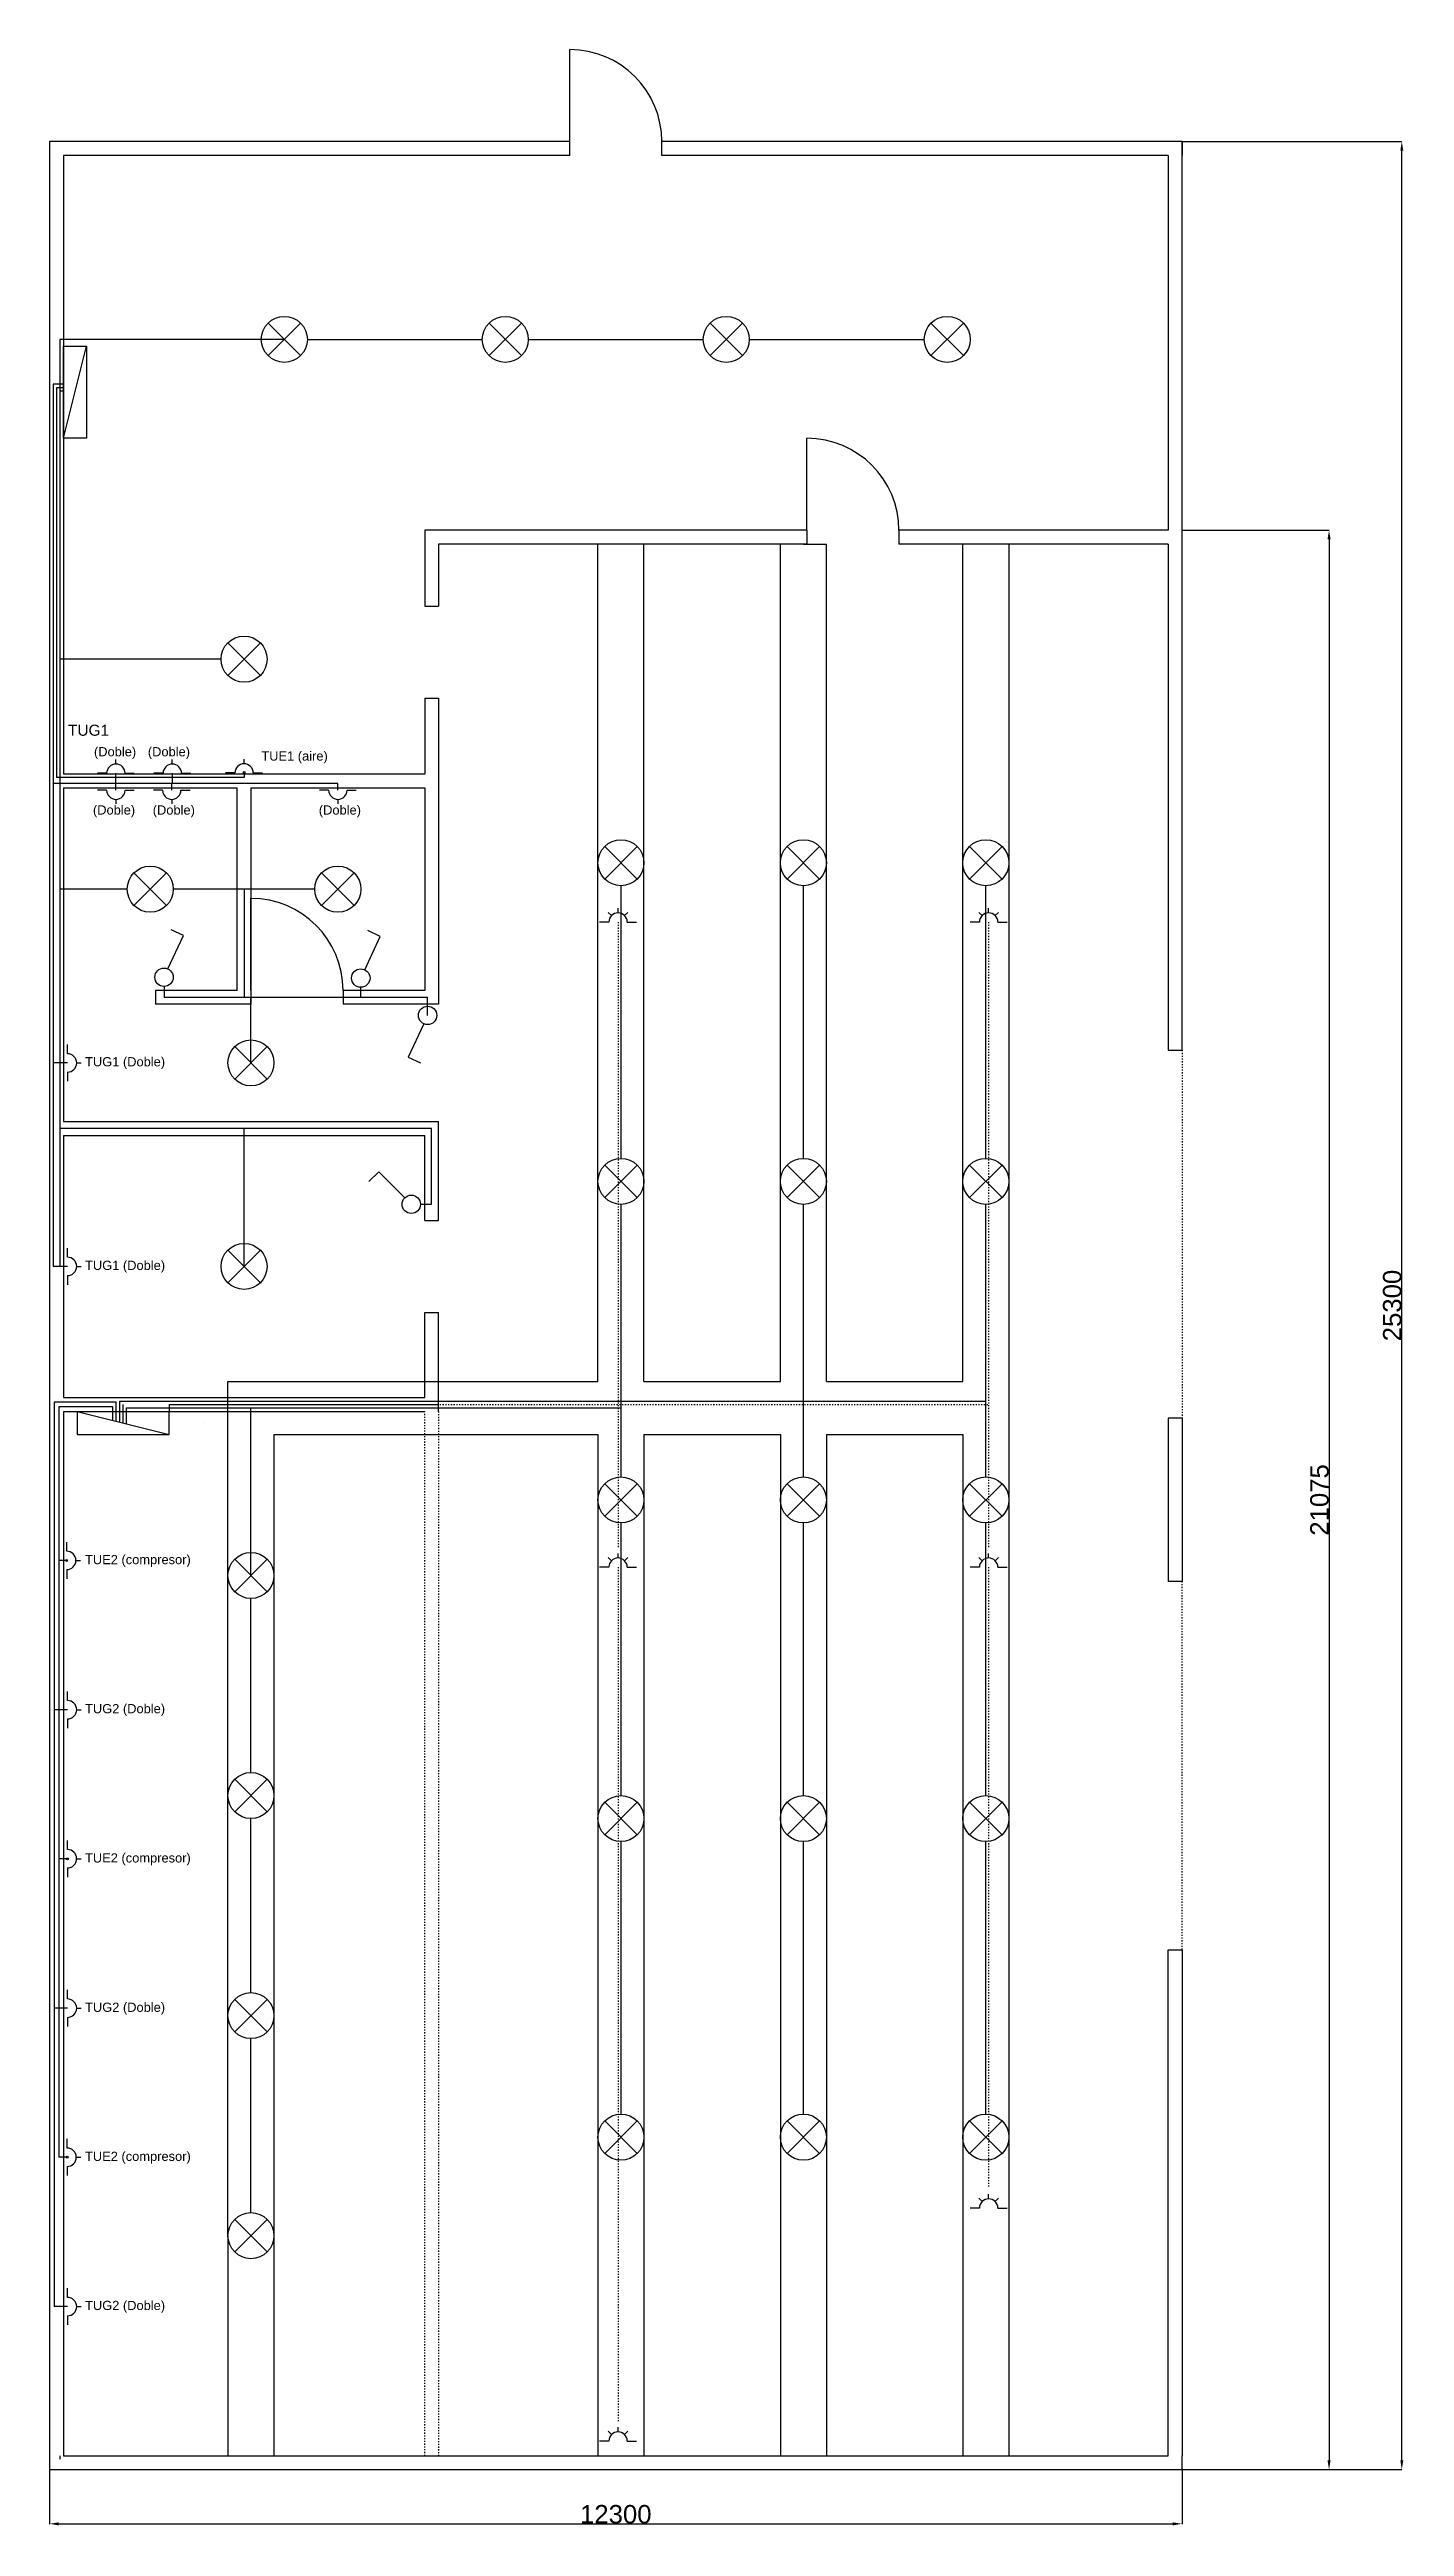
# Model space of a CAD drawing. Header units: millimetres. Extents: x 2400 to 17116, y 2789 to 29708.
import ezdxf

# ---------------------------------------------------------------- set-up
doc = ezdxf.new("R2010")
doc.units = ezdxf.units.MM
doc.linetypes.add('ACAD_ISO03W100', pattern=[30, 12, -18])
for name, color, linetype in [('Bandeja', 30, 'Continuous'), ('IUG R', 140, 'Continuous'), ('IUG S', 2, 'Continuous'), ('IUG T', 6, 'Continuous'), ('Porton', 7, 'ACAD_ISO03W100'), ('Puertas', 15, 'Continuous'), ('Tomas 3F', 75, 'Continuous'), ('TUE1', 3, 'Continuous'), ('TUE2', 94, 'Continuous'), ('TUG1', 190, 'Continuous'), ('TUG3', 1, 'Continuous')]:
    doc.layers.add(name, color=color, linetype=linetype)
doc.layers.add('Cotas', color=7, linetype='Continuous', lineweight=5, plot=False)
doc.layers.add('Tablero', color=10, linetype='Continuous', plot=False)
doc.layers.add('Taller', color=7, linetype='Continuous', true_color=0xffffff)
doc.styles.get("Standard").update_dxf_attribs({"font": 'arial.ttf'})
doc.dimstyles.new('ISO-25', dxfattribs={"dimtxt": 200, "dimasz": 100, "dimexe": 1.25, "dimexo": 0.625, "dimtad": 1, "dimtxsty": 'Standard', "dimcen": 2.5, "dimadec": 0, "dimazin": 0, "dimtfac": 1, "dimtmove": 0, "dimatfit": 3, "dimfxl": 1, "dimarcsym": 0})

# ---------------------------------------------------------------- blocks, each defined once
blk = doc.blocks.new('*D1')
at = {"layer": 'Cotas', "color": 0, "lineweight": -2, "transparency": 16777216}
for p, q in [((2400, 3407), (2400, 2816)), ((14700, 3407), (14700, 2816)), ((2500, 2818), (14600, 2818))]:
    blk.add_line(p, q, dxfattribs=at)
at = {"layer": 'Cotas', "color": 0, "transparency": 16777216}
for points in [[(2500, 2834), (2500, 2801), (2400, 2818)], [(14600, 2834), (14600, 2801), (14700, 2818)]]:
    blk.add_solid(points, dxfattribs=at)
at = {"layer": 'Cotas', "color": 0, "transparency": 16777216, "insert": (8550, 2921), "char_height": 200, "attachment_point": 5}
blk.add_mtext('12300', dxfattribs=at)
blk = doc.blocks.new('*D2')
at = {"layer": 'Cotas', "color": 0, "lineweight": -2, "transparency": 16777216}
for p, q in [((14701, 28708), (17089, 28708)), ((17087, 3508), (17087, 28608)), ((14701, 3408), (17089, 3408))]:
    blk.add_line(p, q, dxfattribs=at)
at = {"layer": 'Cotas', "color": 0, "transparency": 16777216}
for points in [[(17071, 28608), (17104, 28608), (17087, 28708)], [(17071, 3508), (17104, 3508), (17087, 3408)]]:
    blk.add_solid(points, dxfattribs=at)
at = {"layer": 'Cotas', "color": 0, "transparency": 16777216, "insert": (16984, 16058), "char_height": 200, "attachment_point": 5, "rotation": 90}
blk.add_mtext('25300', dxfattribs=at)
blk = doc.blocks.new('*D3')
at = {"layer": 'Cotas', "color": 0, "lineweight": -2, "transparency": 16777216}
for p, q in [((14701, 24483), (16298, 24483)), ((16297, 24383), (16297, 3508)), ((14701, 3408), (16298, 3408))]:
    blk.add_line(p, q, dxfattribs=at)
at = {"layer": 'Cotas', "color": 0, "transparency": 16777216}
for points in [[(16280, 24383), (16314, 24383), (16297, 24483)], [(16280, 3508), (16314, 3508), (16297, 3408)]]:
    blk.add_solid(points, dxfattribs=at)
at = {"layer": 'Cotas', "color": 0, "transparency": 16777216, "insert": (16194, 13945), "char_height": 200, "attachment_point": 5, "rotation": 90}
blk.add_mtext('21075', dxfattribs=at)

msp = doc.modelspace()

# ---------------------------------------------------------------- linework, layer by layer
at = {"layer": 'Bandeja'}
for p, q in [((8356.263, 15232.526), (8356.263, 24332.526)), ((8856.263, 15232.526), (8856.263, 24332.526)), ((10337.513, 15232.526), (10337.513, 24332.526)), ((10625.013, 24332.526), (10837.513, 24332.526)), ((10837.513, 15232.526), (10837.513, 24332.526)), ((12318.763, 15232.526), (12318.763, 24332.526)), ((12818.763, 24332.526), (12818.763, 3557.526)), ((4338, 15233), (8356, 15233)), ((4338, 5950), (4338, 15233)), ((8856.263, 15232.526), (10337.513, 15232.526)), ((10837.513, 15232.526), (12318.763, 15232.526)), ((4838, 14658), (8356, 14658)), ((4838, 5950), (4838, 14658)), ((8356.263, 14657.526), (8356.263, 3557.526)), ((8856.263, 14657.526), (8856.263, 3557.526)), ((8856.263, 14657.526), (10337.513, 14657.526)), ((10337.513, 14657.526), (10337.513, 3557.526)), ((10837.513, 14657.526), (10837.513, 3557.526)), ((10837.513, 14657.526), (12318.763, 14657.526)), ((12318.763, 14657.526), (12318.763, 3557.526)), ((4337.513, 5949.526), (4337.513, 3557.526)), ((4837.513, 5949.526), (4837.513, 3557.526))]:
    msp.add_line(p, q, dxfattribs=at)
at = {"layer": 'IUG R', "color": 140}
for p, q in [((10410.736, 20693.25), (10764.29, 21046.803)), ((10410.736, 21046.803), (10764.29, 20693.25)), ((12391.986, 20693.25), (12745.54, 21046.803)), ((12391.986, 21046.803), (12745.54, 20693.25)), ((10410.736, 17230.75), (10764.29, 17584.303)), ((10410.736, 17584.303), (10764.29, 17230.75)), ((12391.986, 17230.75), (12745.54, 17584.303)), ((12391.986, 17584.303), (12745.54, 17230.75)), ((10410.736, 14121.803), (10764.29, 13768.25)), ((10764.29, 14121.803), (10410.736, 13768.25)), ((12391.986, 13768.25), (12745.54, 14121.803)), ((12391.986, 14121.803), (12745.54, 13768.25)), ((10410.736, 10305.75), (10764.29, 10659.303)), ((10410.736, 10659.303), (10764.29, 10305.75)), ((12391.986, 10305.75), (12745.54, 10659.303)), ((12391.986, 10659.303), (12745.54, 10305.75)), ((10410.736, 6843.25), (10764.29, 7196.803)), ((10410.736, 7196.803), (10764.29, 6843.25)), ((12391.986, 6843.25), (12745.54, 7196.803)), ((12391.986, 7196.803), (12745.54, 6843.25))]:
    msp.add_line(p, q, dxfattribs=at)
at = {"layer": 'IUG R'}
for p, q in [((10587.513, 17657.526), (10587.513, 20620.026)), ((12568.763, 17657.526), (12568.763, 20620.026)), ((10587.513, 14195.026), (10587.513, 17157.526)), ((12568.763, 14195.026), (12568.763, 17157.526)), ((3161.437, 14791.901), (3161.437, 15020.026)), ((3161.437, 15020.026), (12568.763, 15020.026)), ((10587.513, 10732.526), (10587.513, 13695.026)), ((12568.763, 10732.526), (12568.763, 13695.026)), ((10587.513, 7270.026), (10587.513, 10232.526)), ((12568.763, 7270.026), (12568.763, 10232.526))]:
    msp.add_line(p, q, dxfattribs=at)
at = {"layer": 'IUG R', "color": 140}
for centre in [(10587.513, 20870.026), (12568.763, 20870.026), (10587.513, 17407.526), (12568.763, 17407.526), (10587.513, 13945.026), (12568.763, 13945.026), (10587.513, 10482.526), (12568.763, 10482.526), (10587.513, 7020.026), (12568.763, 7020.026)]:
    msp.add_circle(centre, 250, dxfattribs=at)
at = {"layer": 'IUG S'}
for p, q in [((4773.236, 26380.75), (5126.79, 26734.303)), ((4773.236, 26734.303), (5126.79, 26380.75)), ((7173.236, 26380.75), (7526.79, 26734.303)), ((7173.236, 26734.303), (7526.79, 26380.75)), ((9573.236, 26380.75), (9926.79, 26734.303)), ((9573.236, 26734.303), (9926.79, 26380.75)), ((11973.236, 26380.75), (12326.79, 26734.303)), ((11973.236, 26734.303), (12326.79, 26380.75)), ((4950.013, 26557.526), (2512.513, 26557.526)), ((2512.513, 26557.526), (2512.513, 16482.526)), ((5200.013, 26557.526), (7100.013, 26557.526)), ((7600.013, 26557.526), (9500.013, 26557.526)), ((10000.013, 26557.526), (11900.013, 26557.526)), ((2550.013, 25995.026), (2512.513, 25995.026)), ((10587.513, 24332.526), (10625.013, 24332.526)), ((4335.736, 22905.75), (4689.29, 23259.303)), ((4335.736, 23259.303), (4689.29, 22905.75)), ((4262.513, 23082.526), (2512.513, 23082.526)), ((3316.986, 20405.75), (3670.54, 20759.303)), ((3316.986, 20759.303), (3670.54, 20405.75)), ((5354.486, 20405.75), (5708.04, 20759.303)), ((5354.486, 20759.303), (5708.04, 20405.75)), ((3243.763, 20582.526), (2512.513, 20582.526)), ((5281.263, 20582.526), (3743.763, 20582.526)), ((4512.513, 20582.526), (4512.513, 19407.526)), ((3685.526, 19716.254), (3855.044, 20078.557)), ((3855.044, 20078.557), (3719.18, 20142.127)), ((5822.872, 19707.348), (5992.39, 20069.651)), ((5992.39, 20069.651), (5856.526, 20133.22)), ((3643.147, 19525.678), (3643.147, 19407.526)), ((3643.147, 19407.526), (6505.805, 19407.526)), ((4587.513, 18695.026), (4587.513, 19407.526)), ((5780.492, 19407.526), (5780.492, 19516.772)), ((6505.805, 19210.759), (6505.805, 19407.526)), ((6463.426, 19120.183), (6293.908, 18757.88)), ((4410.736, 18518.25), (4764.29, 18871.803)), ((4410.736, 18871.803), (4764.29, 18518.25)), ((6293.908, 18757.88), (6429.772, 18694.31)), ((6550.013, 17982.526), (2512.513, 17982.526)), ((4512.513, 16482.526), (4512.513, 17982.526)), ((6550.013, 17158.057), (6550.013, 17982.526)), ((5975.119, 17511.611), (5869.053, 17405.545)), ((6257.961, 17228.768), (5975.119, 17511.611)), ((6428.672, 17158.057), (6550.013, 17158.057)), ((4335.736, 16305.75), (4689.29, 16659.303)), ((4335.736, 16659.303), (4689.29, 16305.75)), ((4087.513, 14782.526), (4087.513, 14782.526))]:
    msp.add_line(p, q, dxfattribs=at)
for centre, radius in [((4950.013, 26557.526), 250), ((7350.013, 26557.526), 250), ((9750.013, 26557.526), 250), ((12150.013, 26557.526), 250), ((4512.513, 23082.526), 250), ((3493.763, 20582.526), 250), ((5531.263, 20582.526), 250), ((3643.147, 19625.678), 100), ((5780.492, 19616.772), 100), ((6505.805, 19210.759), 100), ((4587.513, 18695.026), 250), ((6328.672, 17158.057), 100), ((4512.513, 16482.526), 250)]:
    msp.add_circle(centre, radius, dxfattribs=at)
at = {"layer": 'IUG T', "color": 210}
for p, q in [((8429.486, 20693.25), (8783.04, 21046.803)), ((8429.486, 21046.803), (8783.04, 20693.25)), ((8429.486, 17230.75), (8783.04, 17584.303)), ((8429.486, 17584.303), (8783.04, 17230.75)), ((8429.486, 14121.803), (8783.04, 13768.25)), ((8783.04, 14121.803), (8429.486, 13768.25)), ((4410.736, 12947.55), (4764.29, 13301.103)), ((4410.736, 13301.103), (4764.29, 12947.55)), ((4410.736, 10555.95), (4764.29, 10909.503)), ((4410.736, 10909.503), (4764.29, 10555.95)), ((8429.486, 10305.75), (8783.04, 10659.303)), ((8429.486, 10659.303), (8783.04, 10305.75)), ((4410.736, 8164.35), (4764.29, 8517.903)), ((4410.736, 8517.903), (4764.29, 8164.35)), ((8429.486, 6843.25), (8783.04, 7196.803)), ((8429.486, 7196.803), (8783.04, 6843.25)), ((4410.736, 5772.75), (4764.29, 6126.303)), ((4410.736, 6126.303), (4764.29, 5772.75))]:
    msp.add_line(p, q, dxfattribs=at)
at = {"layer": 'IUG T'}
for p, q in [((8606.263, 20620.026), (8606.263, 17657.526)), ((8606.263, 17157.526), (8606.263, 14195.026)), ((3236.437, 14773.151), (3236.437, 14945.026)), ((3236.437, 14945.026), (8606.263, 14945.026)), ((4587.513, 13124.326), (4587.513, 14945.026)), ((8606.263, 13695.026), (8606.263, 10732.526)), ((4587.513, 10982.726), (4587.513, 12874.326)), ((4587.513, 8591.126), (4587.513, 10482.726)), ((8606.263, 10232.526), (8606.263, 7270.026)), ((4587.513, 6199.526), (4587.513, 8091.126))]:
    msp.add_line(p, q, dxfattribs=at)
at = {"layer": 'IUG T', "color": 210}
for centre in [(8606.263, 20870.026), (8606.263, 17407.526), (8606.263, 13945.026), (4587.513, 13124.326), (4587.513, 10732.726), (8606.263, 10482.526), (4587.513, 8341.126), (8606.263, 7020.026), (4587.513, 5949.526)]:
    msp.add_circle(centre, 250, dxfattribs=at)
at = {"layer": 'Porton'}
for p, q in [((14700.013, 18832.526), (14700.013, 14832.526)), ((6475.013, 3557.526), (6475.013, 14907.526)), ((6625.013, 14907.526), (6625.013, 3557.526)), ((14700.013, 9057.526), (14700.013, 13057.526))]:
    msp.add_line(p, q, dxfattribs=at)
at = {"layer": 'Puertas'}
for p, q in [((8050.013, 28557.526), (8050.013, 29707.526)), ((9050.013, 28557.526), (9050.013, 28707.526)), ((10625.013, 24482.526), (10625.013, 25482.526)), ((4587.513, 19482.526), (4587.513, 20482.526))]:
    msp.add_line(p, q, dxfattribs=at)
for centre in [(8050.013, 28707.526), (10625.013, 24482.526), (4587.513, 19482.526)]:
    msp.add_arc(centre, 1000, 0, 90, dxfattribs=at)
at = {"layer": 'Tablero'}
for p, q in [((2550.013, 25482.526), (2550.013, 26482.526)), ((2550.013, 26482.526), (2800.013, 26482.526)), ((2550.013, 25482.526), (2800.013, 26482.526)), ((2800.013, 26482.526), (2800.013, 25482.526)), ((2800.013, 25482.526), (2550.013, 25482.526)), ((2698.937, 14907.526), (2698.937, 14657.526)), ((2698.937, 14907.526), (3698.937, 14657.526)), ((3698.937, 14657.526), (3698.937, 14907.526)), ((2698.937, 14657.526), (3698.937, 14657.526))]:
    msp.add_line(p, q, dxfattribs=at)
at = {"layer": 'Taller'}
for p, q in [((8050.013, 28707.526), (2400.013, 28707.526)), ((2400.013, 28707.526), (2400.013, 3407.526)), ((2550.013, 28557.526), (2550.013, 21832.526)), ((8050.013, 28557.526), (2550.013, 28557.526)), ((14700.013, 28707.526), (9050.013, 28707.526)), ((14550.013, 28557.526), (9050.013, 28557.526)), ((14550.013, 28557.526), (14550.013, 24482.526)), ((14700.013, 28707.526), (14700.013, 28557.526)), ((14700.013, 18832.526), (14700.013, 28707.526)), ((10625.013, 24482.526), (6475.013, 24482.526)), ((6475.013, 24482.526), (6475.013, 23657.526)), ((10625.013, 24332.526), (6625.013, 24332.526)), ((6625.013, 24332.526), (6625.013, 23657.526)), ((10625.013, 24482.526), (10625.013, 24332.526)), ((14550.013, 24482.526), (11625.013, 24482.526)), ((11625.013, 24482.526), (11625.013, 24332.526)), ((14550.013, 24332.526), (11625.013, 24332.526)), ((14550.013, 24332.526), (14550.013, 18832.526)), ((6475.013, 23657.526), (6625.013, 23657.526)), ((6475.013, 22657.526), (6625.013, 22657.526)), ((6475.013, 22657.526), (6475.013, 21832.526)), ((6625.013, 22657.526), (6625.013, 19332.526)), ((6475.013, 21832.526), (2550.013, 21832.526)), ((2550.013, 21682.526), (2550.013, 18057.526)), ((2550.013, 21682.526), (4437.513, 21682.526)), ((4437.513, 19482.526), (4437.513, 21682.526)), ((4587.513, 21682.526), (6475.013, 21682.526)), ((4587.513, 21682.526), (4587.513, 19332.526)), ((6475.013, 21682.526), (6475.013, 19482.526)), ((4437.513, 19482.526), (3550.013, 19482.526)), ((3550.013, 19482.526), (3550.013, 19332.526)), ((6475.013, 19482.526), (5587.513, 19482.526)), ((5587.513, 19482.526), (5587.513, 19332.526)), ((4587.513, 19332.526), (3550.013, 19332.526)), ((6625.013, 19332.526), (5587.513, 19332.526)), ((14550.013, 18832.526), (14700.013, 18832.526)), ((2550.013, 18057.526), (6625.013, 18057.526)), ((6625.013, 16982.526), (6625.013, 18057.526)), ((2550.013, 17907.526), (6475.013, 17907.526)), ((2550.013, 17907.526), (2550.013, 15057.526)), ((6475.013, 16982.526), (6475.013, 17907.526)), ((6475.013, 16982.526), (6625.013, 16982.526)), ((6475.013, 15057.526), (6475.013, 15982.526)), ((6475.013, 15982.526), (6625.013, 15982.526)), ((6625.013, 14907.526), (6625.013, 15982.526)), ((2550.013, 15057.526), (6475.013, 15057.526)), ((2550.013, 14907.526), (6475.013, 14907.526)), ((2550.013, 14907.526), (2550.013, 3557.526)), ((14700.013, 14832.526), (14550.013, 14832.526)), ((14550.013, 14832.526), (14550.013, 13057.526)), ((14700.013, 14832.526), (14700.013, 13057.526)), ((14700.013, 13057.526), (14550.013, 13057.526)), ((14550.013, 3557.526), (14550.013, 9057.526)), ((14550.013, 9057.526), (14700.013, 9057.526)), ((14700.013, 9057.526), (14700.013, 3557.526)), ((2550.013, 3557.526), (14550.013, 3557.526)), ((14700.013, 3407.526), (14700.013, 3557.526)), ((2400.013, 3407.526), (2550.013, 3407.526)), ((2550.013, 3407.526), (14700.013, 3407.526))]:
    msp.add_line(p, q, dxfattribs=at)
at = {"layer": 'Tomas 3F'}
for p, q in [((8474.256, 20224.698), (8374.256, 20224.698)), ((8503.546, 20295.409), (8468.19, 20330.764)), ((8574.256, 20324.698), (8574.256, 20374.698)), ((8644.967, 20295.409), (8680.322, 20330.764)), ((8674.256, 20224.698), (8774.256, 20224.698)), ((12499.872, 20224.698), (12399.872, 20224.698)), ((12529.162, 20295.409), (12493.806, 20330.764)), ((12599.872, 20324.698), (12599.872, 20374.698)), ((12670.583, 20295.409), (12705.939, 20330.764)), ((12699.872, 20224.698), (12799.872, 20224.698)), ((3198.937, 14782.526), (3198.937, 14982.526)), ((3699, 14983), (3699, 14908)), ((3699, 14982.526), (6625.013, 14982.526)), ((8474.256, 13214.38), (8374.256, 13214.38)), ((8503.546, 13285.09), (8468.19, 13320.446)), ((8574.256, 13314.38), (8574.256, 13364.38)), ((8644.967, 13285.09), (8680.322, 13320.446)), ((8674.256, 13214.38), (8774.256, 13214.38)), ((12499.872, 13214.38), (12399.872, 13214.38)), ((12529.162, 13285.09), (12493.806, 13320.446)), ((12599.872, 13314.38), (12599.872, 13364.38)), ((12670.583, 13285.09), (12705.939, 13320.446)), ((12699.872, 13214.38), (12799.872, 13214.38)), ((12499.872, 6250.004), (12399.872, 6250.004)), ((12529.162, 6320.714), (12493.806, 6356.07)), ((12599.872, 6350.004), (12599.872, 6400.004)), ((12670.583, 6320.714), (12705.939, 6356.07)), ((12699.872, 6250.004), (12799.872, 6250.004)), ((8503.546, 3788.279), (8468.19, 3823.634)), ((8574.256, 3817.568), (8574.256, 3867.568)), ((8644.967, 3788.279), (8680.322, 3823.634)), ((2512.513, 3557.526), (2512.513, 3520.026)), ((8474.256, 3717.568), (8374.256, 3717.568)), ((8674.256, 3717.568), (8774.256, 3717.568))]:
    msp.add_line(p, q, dxfattribs=at)
at = {"layer": 'Tomas 3F', "linetype": 'ACAD_ISO03W100'}
for p, q in [((8574.256, 20224.698), (8574.256, 13428.267)), ((12599.872, 20224.698), (12599.872, 13428.267)), ((3699, 14982.526), (12599.872, 14982.526)), ((8574.256, 13214.38), (8574.256, 3930.668)), ((12599.872, 13214.38), (12599.872, 6469.949))]:
    msp.add_line(p, q, dxfattribs=at)
at = {"layer": 'Tomas 3F'}
for centre in [(8574.256, 20224.698), (12599.872, 20224.698), (8574.256, 13214.38), (12599.872, 13214.38), (12599.872, 6250.004), (8574.256, 3717.568)]:
    msp.add_arc(centre, 100, 0, 180, dxfattribs=at)
at = {"layer": 'TUE1'}
for p, q in [((2550.013, 26032.526), (2475.013, 26032.526)), ((2475.013, 26032.526), (2475.013, 21795.413)), ((4412.513, 21845.413), (4312.513, 21845.413)), ((4512.513, 21945.413), (4512.513, 21995.413)), ((4512.513, 21840.413), (4512.513, 21795.413)), ((4612.513, 21845.413), (4712.513, 21845.413)), ((4512.513, 21795.413), (2475.013, 21795.413))]:
    msp.add_line(p, q, dxfattribs=at)
msp.add_circle((4512.513, 21850.413), 10, dxfattribs=at)
msp.add_arc((4512.513, 21845.413), 100, 0, 180, dxfattribs=at)
at = {"layer": 'TUE2'}
for p, q in [((2500.013, 14957.526), (2500.013, 6801.945)), ((3086.437, 14957.526), (2500.013, 14957.526)), ((3086.437, 14810.651), (3086.437, 14957.526)), ((2585.825, 13387.394), (2585.825, 13487.394)), ((2585.825, 13287.394), (2500.013, 13287.394)), ((2685.825, 13287.394), (2735.825, 13287.394)), ((2585.825, 13187.394), (2585.825, 13087.394)), ((2594.071, 10145.49), (2594.071, 10245.49)), ((2594.071, 10045.49), (2500.013, 10045.49)), ((2694.071, 10045.49), (2744.071, 10045.49)), ((2594.071, 9945.49), (2594.071, 9845.49)), ((2590.36, 6901.945), (2590.36, 7001.945)), ((2590.36, 6801.945), (2500.013, 6801.945)), ((2690.36, 6801.945), (2740.36, 6801.945)), ((2590.36, 6701.945), (2590.36, 6601.945))]:
    msp.add_line(p, q, dxfattribs=at)
for centre in [(2585.825, 13287.394), (2594.071, 10045.49), (2590.36, 6801.945)]:
    msp.add_circle(centre, 10, dxfattribs=at)
for centre in [(2585.825, 13287.394), (2594.071, 10045.49), (2590.36, 6801.945)]:
    msp.add_arc(centre, 100, 270, 90, dxfattribs=at)
at = {"layer": 'TUG1'}
for p, q in [((2550.013, 26070.026), (2437.513, 26070.026)), ((2437.513, 26070.026), (2437.513, 16482.526)), ((2550.013, 26032.526), (2512.513, 26032.526)), ((3020.156, 21842.39), (2920.156, 21842.39)), ((3120.156, 21942.39), (3120.156, 21992.39)), ((3120.156, 21658.831), (3120.156, 21842.39)), ((3220.156, 21842.39), (3320.156, 21842.39)), ((3633.409, 21842.39), (3533.409, 21842.39)), ((3733.409, 21942.39), (3733.409, 21992.39)), ((3733.409, 21842.39), (3733.409, 21732.526)), ((3833.409, 21842.39), (3933.409, 21842.39)), ((5531.263, 21732.526), (2437.513, 21732.526)), ((3020.156, 21658.831), (2920.156, 21658.831)), ((3120.156, 21558.831), (3120.156, 21508.831)), ((3220.156, 21658.831), (3320.156, 21658.831)), ((3627.439, 21658.832), (3527.439, 21658.832)), ((3727.439, 21658.832), (3727.439, 21732.526)), ((3727.439, 21558.832), (3727.439, 21508.832)), ((3827.439, 21658.832), (3927.439, 21658.832)), ((5431.263, 21658.832), (5331.263, 21658.832)), ((5531.263, 21658.832), (5531.263, 21732.526)), ((5531.263, 21558.832), (5531.263, 21508.832)), ((5631.263, 21658.832), (5731.263, 21658.832)), ((2594.525, 18795.026), (2594.525, 18895.026)), ((2594.525, 18695.026), (2437.513, 18695.026)), ((2594.525, 18595.026), (2594.525, 18495.026)), ((2694.525, 18695.026), (2744.525, 18695.026)), ((2594.525, 16482.526), (2437.513, 16482.526)), ((2594.525, 16582.526), (2594.525, 16682.526)), ((2694.525, 16482.526), (2744.525, 16482.526)), ((2594.525, 16382.526), (2594.525, 16282.526))]:
    msp.add_line(p, q, dxfattribs=at)
for centre, start, end in [((3120.156, 21842.39), 0, 180), ((3733.409, 21842.39), 0, 180), ((3120.156, 21658.831), 180, 0), ((3727.439, 21658.832), 180, 0), ((5531.263, 21658.832), 180, 0), ((2594.525, 18695.026), 270, 90), ((2594.525, 16482.526), 270, 90)]:
    msp.add_arc(centre, 100, start, end, dxfattribs=at)
at = {"layer": 'TUG3'}
for p, q in [((2450.013, 15007.526), (2450.013, 5179.006)), ((3123.937, 15007.526), (2450.013, 15007.526)), ((3123.937, 14801.276), (3123.937, 15007.526)), ((2594.525, 11764.686), (2594.525, 11864.686)), ((2594.525, 11664.686), (2450.013, 11664.686)), ((2694.525, 11664.686), (2744.525, 11664.686)), ((2594.525, 11564.686), (2594.525, 11464.686)), ((2594.525, 8521.846), (2594.525, 8621.846)), ((2594.525, 8421.846), (2450.013, 8421.846)), ((2694.525, 8421.846), (2744.525, 8421.846)), ((2594.525, 8321.846), (2594.525, 8221.846)), ((2594.525, 5179.006), (2450.013, 5179.006)), ((2594.525, 5279.006), (2594.525, 5379.006)), ((2694.525, 5179.006), (2744.525, 5179.006)), ((2594.525, 5079.006), (2594.525, 4979.006))]:
    msp.add_line(p, q, dxfattribs=at)
for centre in [(2594.525, 11664.686), (2594.525, 8421.846), (2594.525, 5179.006)]:
    msp.add_arc(centre, 100, 270, 90, dxfattribs=at)

# ---------------------------------------------------------------- texts
at = {"layer": 'TUE1'}
msp.add_text('TUE1 (aire)', height=100, dxfattribs=at).set_placement((4700, 21980))
at = {"layer": 'TUE2'}
for p in [(2785, 13247), (2785, 10005), (2785, 6762)]:
    msp.add_text('TUE2 (compresor)', height=100, dxfattribs=at).set_placement(p)
at = {"layer": 'TUG1'}
for s, height, p in [('TUG1', 120, (2600, 22250)), ('(Doble)', 100, (2882.343, 22026.633)), ('(Doble)', 100, (3467.521, 22026.633)), ('(Doble)', 100, (2871.149, 21393.816)), ('(Doble)', 100, (3520.677, 21393.167)), ('(Doble)', 100, (5324.502, 21393.167)), ('TUG1 (Doble)', 100, (2785.452, 18657.218)), ('TUG1 (Doble)', 100, (2785.452, 16444.718))]:
    msp.add_text(s, height=height, dxfattribs=at).set_placement(p)
at = {"layer": 'TUG3'}
for p in [(2785.452, 11626.878), (2785.452, 8381.819), (2785.452, 5141.198)]:
    msp.add_text('TUG2 (Doble)', height=100, dxfattribs=at).set_placement(p)

# ---------------------------------------------------------------- dimensions: what is measured, and where the dimension line sits
at = {"layer": 'Cotas'}
for base, p1, p2, picture, middle in [((17087.295, 28707.526), (14700.013, 3407.526), (14700.013, 28707.526), '*D2', (16984.487, 16057.526)), ((16297.055, 3407.526), (14700.013, 24482.526), (14700.013, 3407.526), '*D3', (16194.316, 13945.026))]:
    dim = msp.add_linear_dim(base=base, p1=p1, p2=p2, angle=90, dimstyle='ISO-25', dxfattribs=at)
    dim.commit()
    dim.dimension.update_dxf_attribs({"geometry": picture, "text_midpoint": middle})
dim = msp.add_linear_dim(base=(14700.013, 2817.733), p1=(2400.013, 3407.526), p2=(14700.013, 3407.526), dimstyle='ISO-25', dxfattribs=at)
dim.commit()
dim.dimension.update_dxf_attribs({"geometry": '*D1', "text_midpoint": (8550.013, 2920.541)})

doc.saveas('drawing.dxf')
